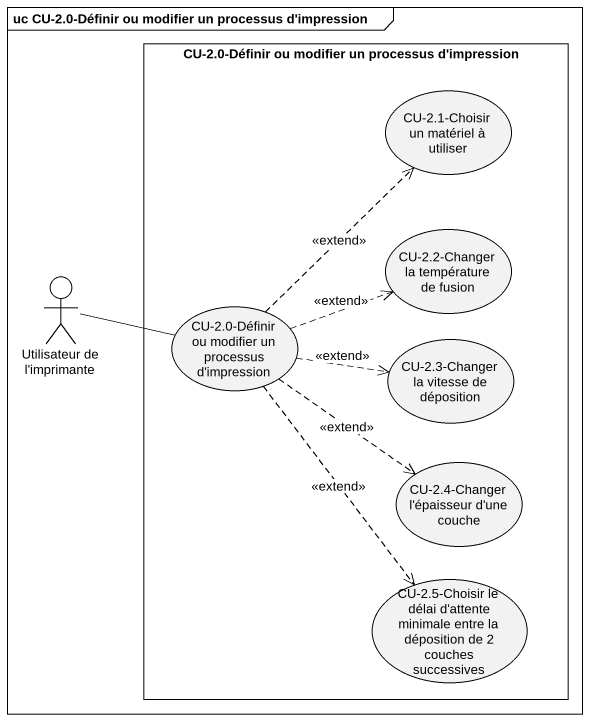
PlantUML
@startuml
mainframe uc CU-2.0-Définir ou modifier un processus d'impression
rectangle "CU-2.0-Définir ou modifier un processus d'impression" as CU_2_0_Définir_ou_modifier {
  usecase "CU-2.1-Choisir un matériel à utiliser" as CU_2_1_Choisir_un_matériel
  usecase "CU-2.2-Changer la température de fusion" as CU_2_2_Changer_la
  usecase "CU-2.0-Définir ou modifier un processus d'impression" as CU_2_0_Définir_ou_modifier_2
  usecase "CU-2.3-Changer la vitesse de déposition" as CU_2_3_Changer_la_vitesse
  usecase "CU-2.4-Changer l'épaisseur d'une couche" as CU_2_4_Changer_l_épaisseur
  usecase "CU-2.5-Choisir le délai d'attente minimale entre la déposition de 2 couches successives" as CU_2_5_Choisir_le_délai_d
}
actor "Utilisateur de l'imprimante" as Utilisateur_de_l_imprimante
Utilisateur_de_l_imprimante -right- CU_2_0_Définir_ou_modifier_2
CU_2_0_Définir_ou_modifier_2 .up.> CU_2_1_Choisir_un_matériel : <<extend>>
CU_2_0_Définir_ou_modifier_2 .right.> CU_2_2_Changer_la : <<extend>>
CU_2_0_Définir_ou_modifier_2 .right.> CU_2_3_Changer_la_vitesse : <<extend>>
CU_2_0_Définir_ou_modifier_2 ..> CU_2_4_Changer_l_épaisseur : <<extend>>
CU_2_0_Définir_ou_modifier_2 ..> CU_2_5_Choisir_le_délai_d : <<extend>>
@enduml
